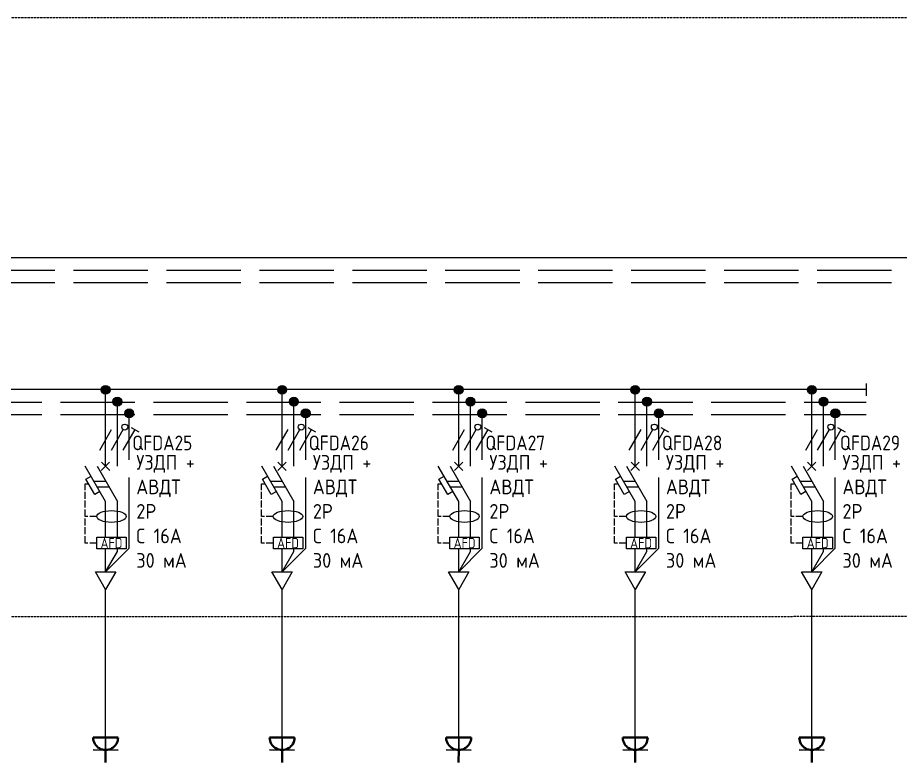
# Model space of a CAD drawing. Header units: millimetres. Extents: x -32 to 417638015, y -35 to 175284279.
# Drawn here: x 354981 to 369981, y 45111 to 57789 of the extents above; entities that cross this region are included whole.
import ezdxf
from ezdxf.enums import TextEntityAlignment as Align

# ---------------------------------------------------------------- set-up
doc = ezdxf.new("R2010")
doc.units = ezdxf.units.MM
doc.linetypes.add('ACAD_ISO02W100', pattern=[15, 12, -3])
doc.linetypes.add('DASHED2', pattern=[0.375, 0.25, -0.125])
doc.layers.add('4_Однолинейная схема', color=7, linetype='Continuous')
doc.layers.add('A-HATCH-WALL', color=7, linetype='Continuous')
doc.layers.add('ЭОМ_Розетки быт', color=5, linetype='Continuous', lineweight=30)
doc.styles.add('DS23_Isopeur', font='isocpeur.ttf')
doc.styles.add('GOST Common', font='GOST_Common.ttf', dxfattribs={"width": 0.9, "height": 350})
doc.styles.add('GOST Common ISO', font='GOST_Common.ttf', dxfattribs={"width": 0.9, "height": 2.5})

# ---------------------------------------------------------------- blocks, each defined once
blk = doc.blocks.new('*U521')
at = {"layer": '4_Однолинейная схема'}
blk.add_line((103000, 0), (0, 0), dxfattribs=at)
at = {"layer": '4_Однолинейная схема', "linetype": 'ACAD_ISO02W100', "ltscale": 100}
for p, q in [((0, -200), (103000, -200)), ((0, -400), (103000, -400))]:
    blk.add_line(p, q, dxfattribs=at)
blk = doc.blocks.new('*U1074')
at = {"lineweight": -2}
h = blk.add_hatch(color=256, dxfattribs=at)
h.dxf.hatch_style = 1
edge = h.paths.add_edge_path()
edge.add_arc((0, 0), 0.75, 0, 360)
at = {"layer": 'A-HATCH-WALL', "lineweight": -2}
h = blk.add_hatch(color=256, dxfattribs=at)
h.dxf.hatch_style = 1
edge = h.paths.add_edge_path()
edge.add_arc((2, -2), 0.75, 0, 360)
h = blk.add_hatch(color=256, dxfattribs=at)
h.dxf.hatch_style = 1
edge = h.paths.add_edge_path()
edge.add_arc((4, -4), 0.75, 0, 360)
at = {"lineweight": -2}
for points in [[(0, -13), (0, 0)], [(0, -25.05), (0, -19), (-3.46, -13)], [(-1.46, -13), (2, -19)], [(-0.73, -13.73), (0.69, -12.31)], [(0.71, -13.71), (-0.71, -12.29)], [(-0.98, -17.3), (-1.85, -17.8), (-3.35, -15.2), (-2.48, -14.7)], [(-2.02, -15.5), (-0.02, -15.5)], [(-1.44, -16.5), (0.56, -16.5)], [(0, -30.92), (0, -27.05)]]:
    blk.add_lwpolyline(points, dxfattribs=at)
at = {"linetype": 'ACAD_ISO02W100', "lineweight": -2}
for points in [[(2, -13), (2, -2)], [(4, -26.92), (4, -4)], [(2, -25.05), (2, -19)], [(0, -30.92), (4, -26.92)], [(0, -30.92), (2, -27.46), (2, -26.97)]]:
    blk.add_lwpolyline(points, dxfattribs=at)
at = {"color": 1, "lineweight": -2}
for points in [[(-1, -10.23), (1, -6.77)], [(1, -10.23), (3, -6.77)], [(3, -10.23), (5, -6.77)], [(4.35, -6.39), (5.65, -7.14)]]:
    blk.add_lwpolyline(points, dxfattribs=at)
at = {"color": 1, "linetype": 'ACAD_ISO02W100', "lineweight": -2, "ltscale": 0.1}
for points in [[(-3.5, -21.53), (-3.5, -21.53), (-3.5, -16), (-2.89, -16)], [(-1.5, -21.53), (-3.5, -21.53)], [(-1.5, -26.05), (-3.5, -26.05), (-3.5, -21.53)]]:
    blk.add_lwpolyline(points, dxfattribs=at)
at = {"lineweight": -2}
blk.add_lwpolyline([(0, -33.92), (-1.73, -30.92), (1.73, -30.92)], close=True, dxfattribs=at)
for centre in [(0, 0), (2, -2), (4, -4)]:
    blk.add_circle(centre, 0.75, dxfattribs=at)
at = {"color": 1, "lineweight": -2}
blk.add_circle((3.25, -6.33), 0.5, dxfattribs=at)
at = {"lineweight": -2}
blk.add_ellipse((1, -21.53), major_axis=(2.5, 0), ratio=0.4, dxfattribs=at)
at = {"style": 'GOST Common ISO', "width": 0.9}
blk.add_attdef('ФАЗА', text='', height=2.5, dxfattribs=at).set_placement((0, 2), align=Align.CENTER)
at = {"lineweight": -2}
blk.add_wipeout([(-1.49, -25.05), (3.5, -25.05), (3.5, -27.05), (-1.49, -27.05)], dxfattribs=at)
blk.add_lwpolyline([(3.5, -27.05), (-1.49, -27.05), (-1.49, -25.05), (3.5, -25.05)], close=True, dxfattribs=at)
at = {"lineweight": -2, "insert": (1, -26.05), "char_height": 1.75, "attachment_point": 5, "style": 'GOST Common ISO'}
blk.add_mtext_dynamic_manual_height_columns('AFD', width=4.9912, gutter_width=12.5, heights=[0], dxfattribs=at)
blk = doc.blocks.new('*U1075')
at = {"lineweight": -2}
h = blk.add_hatch(color=256, dxfattribs=at)
h.dxf.hatch_style = 1
edge = h.paths.add_edge_path()
edge.add_arc((0, 0), 0.75, 0, 360)
at = {"layer": 'A-HATCH-WALL', "lineweight": -2}
h = blk.add_hatch(color=256, dxfattribs=at)
h.dxf.hatch_style = 1
edge = h.paths.add_edge_path()
edge.add_arc((2, -2), 0.75, 0, 360)
h = blk.add_hatch(color=256, dxfattribs=at)
h.dxf.hatch_style = 1
edge = h.paths.add_edge_path()
edge.add_arc((4, -4), 0.75, 0, 360)
at = {"lineweight": -2}
for points in [[(0, -13), (0, 0)], [(0, -25.05), (0, -19), (-3.46, -13)], [(-1.46, -13), (2, -19)], [(-0.73, -13.73), (0.69, -12.31)], [(0.71, -13.71), (-0.71, -12.29)], [(-0.98, -17.3), (-1.85, -17.8), (-3.35, -15.2), (-2.48, -14.7)], [(-2.02, -15.5), (-0.02, -15.5)], [(-1.44, -16.5), (0.56, -16.5)], [(0, -30.92), (0, -27.05)]]:
    blk.add_lwpolyline(points, dxfattribs=at)
at = {"linetype": 'ACAD_ISO02W100', "lineweight": -2}
for points in [[(2, -13), (2, -2)], [(4, -26.92), (4, -4)], [(2, -25.05), (2, -19)], [(0, -30.92), (4, -26.92)], [(0, -30.92), (2, -27.46), (2, -26.97)]]:
    blk.add_lwpolyline(points, dxfattribs=at)
at = {"color": 1, "lineweight": -2}
for points in [[(-1, -10.23), (1, -6.77)], [(1, -10.23), (3, -6.77)], [(3, -10.23), (5, -6.77)], [(4.35, -6.39), (5.65, -7.14)]]:
    blk.add_lwpolyline(points, dxfattribs=at)
at = {"color": 1, "linetype": 'ACAD_ISO02W100', "lineweight": -2, "ltscale": 0.1}
for points in [[(-3.5, -21.53), (-3.5, -21.53), (-3.5, -16), (-2.89, -16)], [(-1.5, -21.53), (-3.5, -21.53)], [(-1.5, -26.05), (-3.5, -26.05), (-3.5, -21.53)]]:
    blk.add_lwpolyline(points, dxfattribs=at)
at = {"lineweight": -2}
blk.add_lwpolyline([(0, -33.92), (-1.73, -30.92), (1.73, -30.92)], close=True, dxfattribs=at)
for centre in [(0, 0), (2, -2), (4, -4)]:
    blk.add_circle(centre, 0.75, dxfattribs=at)
at = {"color": 1, "lineweight": -2}
blk.add_circle((3.25, -6.33), 0.5, dxfattribs=at)
at = {"lineweight": -2}
blk.add_ellipse((1, -21.53), major_axis=(2.5, 0), ratio=0.4, dxfattribs=at)
at = {"style": 'GOST Common ISO', "width": 0.9}
blk.add_attdef('ФАЗА', text='', height=2.5, dxfattribs=at).set_placement((0, 2), align=Align.CENTER)
at = {"lineweight": -2}
blk.add_wipeout([(-1.49, -25.05), (3.5, -25.05), (3.5, -27.05), (-1.49, -27.05)], dxfattribs=at)
blk.add_lwpolyline([(3.5, -27.05), (-1.49, -27.05), (-1.49, -25.05), (3.5, -25.05)], close=True, dxfattribs=at)
at = {"lineweight": -2, "insert": (1, -26.05), "char_height": 1.75, "attachment_point": 5, "style": 'GOST Common ISO'}
blk.add_mtext_dynamic_manual_height_columns('AFD', width=4.9912, gutter_width=12.5, heights=[0], dxfattribs=at)
blk = doc.blocks.new('*U1082')
at = {"lineweight": -2}
h = blk.add_hatch(color=256, dxfattribs=at)
h.dxf.hatch_style = 1
edge = h.paths.add_edge_path()
edge.add_arc((0, 0), 0.75, 0, 360)
at = {"layer": 'A-HATCH-WALL', "lineweight": -2}
h = blk.add_hatch(color=256, dxfattribs=at)
h.dxf.hatch_style = 1
edge = h.paths.add_edge_path()
edge.add_arc((2, -2), 0.75, 0, 360)
h = blk.add_hatch(color=256, dxfattribs=at)
h.dxf.hatch_style = 1
edge = h.paths.add_edge_path()
edge.add_arc((4, -4), 0.75, 0, 360)
at = {"lineweight": -2}
for points in [[(0, -13), (0, 0)], [(0, -25.05), (0, -19), (-3.46, -13)], [(-1.46, -13), (2, -19)], [(-0.73, -13.73), (0.69, -12.31)], [(0.71, -13.71), (-0.71, -12.29)], [(-0.98, -17.3), (-1.85, -17.8), (-3.35, -15.2), (-2.48, -14.7)], [(-2.02, -15.5), (-0.02, -15.5)], [(-1.44, -16.5), (0.56, -16.5)], [(0, -30.92), (0, -27.05)]]:
    blk.add_lwpolyline(points, dxfattribs=at)
at = {"linetype": 'ACAD_ISO02W100', "lineweight": -2}
for points in [[(2, -13), (2, -2)], [(4, -26.92), (4, -4)], [(2, -25.05), (2, -19)], [(0, -30.92), (4, -26.92)], [(0, -30.92), (2, -27.46), (2, -26.97)]]:
    blk.add_lwpolyline(points, dxfattribs=at)
at = {"color": 1, "lineweight": -2}
for points in [[(-1, -10.23), (1, -6.77)], [(1, -10.23), (3, -6.77)], [(3, -10.23), (5, -6.77)], [(4.35, -6.39), (5.65, -7.14)]]:
    blk.add_lwpolyline(points, dxfattribs=at)
at = {"color": 1, "linetype": 'ACAD_ISO02W100', "lineweight": -2, "ltscale": 0.1}
for points in [[(-3.5, -21.53), (-3.5, -21.53), (-3.5, -16), (-2.89, -16)], [(-1.5, -21.53), (-3.5, -21.53)], [(-1.5, -26.05), (-3.5, -26.05), (-3.5, -21.53)]]:
    blk.add_lwpolyline(points, dxfattribs=at)
at = {"lineweight": -2}
blk.add_lwpolyline([(0, -33.92), (-1.73, -30.92), (1.73, -30.92)], close=True, dxfattribs=at)
for centre in [(0, 0), (2, -2), (4, -4)]:
    blk.add_circle(centre, 0.75, dxfattribs=at)
at = {"color": 1, "lineweight": -2}
blk.add_circle((3.25, -6.33), 0.5, dxfattribs=at)
at = {"lineweight": -2}
blk.add_ellipse((1, -21.53), major_axis=(2.5, 0), ratio=0.4, dxfattribs=at)
at = {"style": 'GOST Common ISO', "width": 0.9}
blk.add_attdef('ФАЗА', text='', height=2.5, dxfattribs=at).set_placement((0, 2), align=Align.CENTER)
at = {"lineweight": -2}
blk.add_wipeout([(-1.49, -25.05), (3.5, -25.05), (3.5, -27.05), (-1.49, -27.05)], dxfattribs=at)
blk.add_lwpolyline([(3.5, -27.05), (-1.49, -27.05), (-1.49, -25.05), (3.5, -25.05)], close=True, dxfattribs=at)
at = {"lineweight": -2, "insert": (1, -26.05), "char_height": 1.75, "attachment_point": 5, "style": 'GOST Common ISO'}
blk.add_mtext_dynamic_manual_height_columns('AFD', width=4.9912, gutter_width=12.5, heights=[0], dxfattribs=at)
blk = doc.blocks.new('*U1083')
at = {"lineweight": -2}
h = blk.add_hatch(color=256, dxfattribs=at)
h.dxf.hatch_style = 1
edge = h.paths.add_edge_path()
edge.add_arc((0, 0), 0.75, 0, 360)
at = {"layer": 'A-HATCH-WALL', "lineweight": -2}
h = blk.add_hatch(color=256, dxfattribs=at)
h.dxf.hatch_style = 1
edge = h.paths.add_edge_path()
edge.add_arc((2, -2), 0.75, 0, 360)
h = blk.add_hatch(color=256, dxfattribs=at)
h.dxf.hatch_style = 1
edge = h.paths.add_edge_path()
edge.add_arc((4, -4), 0.75, 0, 360)
at = {"lineweight": -2}
for points in [[(0, -13), (0, 0)], [(0, -25.05), (0, -19), (-3.46, -13)], [(-1.46, -13), (2, -19)], [(-0.73, -13.73), (0.69, -12.31)], [(0.71, -13.71), (-0.71, -12.29)], [(-0.98, -17.3), (-1.85, -17.8), (-3.35, -15.2), (-2.48, -14.7)], [(-2.02, -15.5), (-0.02, -15.5)], [(-1.44, -16.5), (0.56, -16.5)], [(0, -30.92), (0, -27.05)]]:
    blk.add_lwpolyline(points, dxfattribs=at)
at = {"linetype": 'ACAD_ISO02W100', "lineweight": -2}
for points in [[(2, -13), (2, -2)], [(4, -26.92), (4, -4)], [(2, -25.05), (2, -19)], [(0, -30.92), (4, -26.92)], [(0, -30.92), (2, -27.46), (2, -26.97)]]:
    blk.add_lwpolyline(points, dxfattribs=at)
at = {"color": 1, "lineweight": -2}
for points in [[(-1, -10.23), (1, -6.77)], [(1, -10.23), (3, -6.77)], [(3, -10.23), (5, -6.77)], [(4.35, -6.39), (5.65, -7.14)]]:
    blk.add_lwpolyline(points, dxfattribs=at)
at = {"color": 1, "linetype": 'ACAD_ISO02W100', "lineweight": -2, "ltscale": 0.1}
for points in [[(-3.5, -21.53), (-3.5, -21.53), (-3.5, -16), (-2.89, -16)], [(-1.5, -21.53), (-3.5, -21.53)], [(-1.5, -26.05), (-3.5, -26.05), (-3.5, -21.53)]]:
    blk.add_lwpolyline(points, dxfattribs=at)
at = {"lineweight": -2}
blk.add_lwpolyline([(0, -33.92), (-1.73, -30.92), (1.73, -30.92)], close=True, dxfattribs=at)
for centre in [(0, 0), (2, -2), (4, -4)]:
    blk.add_circle(centre, 0.75, dxfattribs=at)
at = {"color": 1, "lineweight": -2}
blk.add_circle((3.25, -6.33), 0.5, dxfattribs=at)
at = {"lineweight": -2}
blk.add_ellipse((1, -21.53), major_axis=(2.5, 0), ratio=0.4, dxfattribs=at)
at = {"style": 'GOST Common ISO', "width": 0.9}
blk.add_attdef('ФАЗА', text='', height=2.5, dxfattribs=at).set_placement((0, 2), align=Align.CENTER)
at = {"lineweight": -2}
blk.add_wipeout([(-1.49, -25.05), (3.5, -25.05), (3.5, -27.05), (-1.49, -27.05)], dxfattribs=at)
blk.add_lwpolyline([(3.5, -27.05), (-1.49, -27.05), (-1.49, -25.05), (3.5, -25.05)], close=True, dxfattribs=at)
at = {"lineweight": -2, "insert": (1, -26.05), "char_height": 1.75, "attachment_point": 5, "style": 'GOST Common ISO'}
blk.add_mtext_dynamic_manual_height_columns('AFD', width=4.9912, gutter_width=12.5, heights=[0], dxfattribs=at)
blk = doc.blocks.new('*U1084')
at = {"lineweight": -2}
h = blk.add_hatch(color=256, dxfattribs=at)
h.dxf.hatch_style = 1
edge = h.paths.add_edge_path()
edge.add_arc((0, 0), 0.75, 0, 360)
at = {"layer": 'A-HATCH-WALL', "lineweight": -2}
h = blk.add_hatch(color=256, dxfattribs=at)
h.dxf.hatch_style = 1
edge = h.paths.add_edge_path()
edge.add_arc((2, -2), 0.75, 0, 360)
h = blk.add_hatch(color=256, dxfattribs=at)
h.dxf.hatch_style = 1
edge = h.paths.add_edge_path()
edge.add_arc((4, -4), 0.75, 0, 360)
at = {"lineweight": -2}
for points in [[(0, -13), (0, 0)], [(0, -25.05), (0, -19), (-3.46, -13)], [(-1.46, -13), (2, -19)], [(-0.73, -13.73), (0.69, -12.31)], [(0.71, -13.71), (-0.71, -12.29)], [(-0.98, -17.3), (-1.85, -17.8), (-3.35, -15.2), (-2.48, -14.7)], [(-2.02, -15.5), (-0.02, -15.5)], [(-1.44, -16.5), (0.56, -16.5)], [(0, -30.92), (0, -27.05)]]:
    blk.add_lwpolyline(points, dxfattribs=at)
at = {"linetype": 'ACAD_ISO02W100', "lineweight": -2}
for points in [[(2, -13), (2, -2)], [(4, -26.92), (4, -4)], [(2, -25.05), (2, -19)], [(0, -30.92), (4, -26.92)], [(0, -30.92), (2, -27.46), (2, -26.97)]]:
    blk.add_lwpolyline(points, dxfattribs=at)
at = {"color": 1, "lineweight": -2}
for points in [[(-1, -10.23), (1, -6.77)], [(1, -10.23), (3, -6.77)], [(3, -10.23), (5, -6.77)], [(4.35, -6.39), (5.65, -7.14)]]:
    blk.add_lwpolyline(points, dxfattribs=at)
at = {"color": 1, "linetype": 'ACAD_ISO02W100', "lineweight": -2, "ltscale": 0.1}
for points in [[(-3.5, -21.53), (-3.5, -21.53), (-3.5, -16), (-2.89, -16)], [(-1.5, -21.53), (-3.5, -21.53)], [(-1.5, -26.05), (-3.5, -26.05), (-3.5, -21.53)]]:
    blk.add_lwpolyline(points, dxfattribs=at)
at = {"lineweight": -2}
blk.add_lwpolyline([(0, -33.92), (-1.73, -30.92), (1.73, -30.92)], close=True, dxfattribs=at)
for centre in [(0, 0), (2, -2), (4, -4)]:
    blk.add_circle(centre, 0.75, dxfattribs=at)
at = {"color": 1, "lineweight": -2}
blk.add_circle((3.25, -6.33), 0.5, dxfattribs=at)
at = {"lineweight": -2}
blk.add_ellipse((1, -21.53), major_axis=(2.5, 0), ratio=0.4, dxfattribs=at)
at = {"style": 'GOST Common ISO', "width": 0.9}
blk.add_attdef('ФАЗА', text='', height=2.5, dxfattribs=at).set_placement((0, 2), align=Align.CENTER)
at = {"lineweight": -2}
blk.add_wipeout([(-1.49, -25.05), (3.5, -25.05), (3.5, -27.05), (-1.49, -27.05)], dxfattribs=at)
blk.add_lwpolyline([(3.5, -27.05), (-1.49, -27.05), (-1.49, -25.05), (3.5, -25.05)], close=True, dxfattribs=at)
at = {"lineweight": -2, "insert": (1, -26.05), "char_height": 1.75, "attachment_point": 5, "style": 'GOST Common ISO'}
blk.add_mtext_dynamic_manual_height_columns('AFD', width=4.9912, gutter_width=12.5, heights=[0], dxfattribs=at)
blk = doc.blocks.new('*U459')
at = {"layer": '4_Однолинейная схема'}
for p, q in [((25000, 0), (0, 0)), ((25000, 100), (25000, -100))]:
    blk.add_line(p, q, dxfattribs=at)
at = {"layer": '4_Однолинейная схема', "linetype": 'ACAD_ISO02W100', "ltscale": 100}
for p, q in [((0, -200), (25000, -200)), ((0, -400), (25000, -400))]:
    blk.add_line(p, q, dxfattribs=at)
blk = doc.blocks.new('*U74')
at = {"color": 0, "lineweight": 40}
for p, q in [((18, 249), (-18, -249)), ((249, -18), (499, -37))]:
    blk.add_line(p, q, dxfattribs=at)
at = {"color": 0}
for p, q in [((268, 231), (231, -268)), ((0, 0), (249, -18))]:
    blk.add_line(p, q, dxfattribs=at)
at = {"color": 0, "lineweight": 40}
blk.add_arc((0, 0), 250, 265.799, 85.799, dxfattribs=at)
at = {"color": 7, "style": 'GOST Common', "width": 0.9}
for tag, p in [('КОЛВО', (36, 425)), ('ВЫСОТА', (294, -391))]:
    blk.add_attdef(tag, p, '', height=350, dxfattribs=at)
at = {"color": 7, "linetype": 'ByBlock', "style": 'GOST Common', "width": 0.9}
blk.add_attdef('ГРУППА', text='', height=350, dxfattribs=at).set_placement((-568, 0), align=Align.RIGHT)
blk = doc.blocks.new('*U1056')
at = {"linetype": 'ByBlock', "lineweight": -2}
blk.add_lwpolyline([(0, -1), (0, 443.7)], dxfattribs=at)
at = {"layer": 'ЭОМ_Розетки быт', "color": 0, "xscale": 0.15, "yscale": 0.15, "zscale": 0.15, "rotation": 274.1958433846598}
blk.add_blockref('*U74', (0, -1), dxfattribs=at)
at = {"style": 'GOST Common ISO'}
for tag, p in [('ТРАССА', (-0.3, 0)), ('1_СТРОКА', (4.4, 0)), ('2_СТРОКА', (9.2, 0)), ('3_СТРОКА', (13.9, 0)), ('4_СТРОКА', (18.4, -0.2))]:
    blk.add_attdef(tag, p, '', height=2.5, rotation=90, dxfattribs=at)
blk = doc.blocks.new('*U1057')
at = {"linetype": 'ByBlock', "lineweight": -2}
blk.add_lwpolyline([(0, -1), (0, 443.7)], dxfattribs=at)
at = {"layer": 'ЭОМ_Розетки быт', "color": 0, "xscale": 0.15, "yscale": 0.15, "zscale": 0.15, "rotation": 274.1958433846598}
blk.add_blockref('*U74', (0, -1), dxfattribs=at)
at = {"style": 'GOST Common ISO'}
for tag, p in [('ТРАССА', (-0.3, 0)), ('1_СТРОКА', (4.4, 0)), ('2_СТРОКА', (9.2, 0)), ('3_СТРОКА', (13.9, 0)), ('4_СТРОКА', (18.4, -0.2))]:
    blk.add_attdef(tag, p, '', height=2.5, rotation=90, dxfattribs=at)
blk = doc.blocks.new('*U1042')
at = {"linetype": 'ByBlock', "lineweight": -2}
blk.add_lwpolyline([(0, -1), (0, 443.7)], dxfattribs=at)
at = {"layer": 'ЭОМ_Розетки быт', "color": 0, "xscale": 0.15, "yscale": 0.15, "zscale": 0.15, "rotation": 274.1958433846598}
blk.add_blockref('*U74', (0, -1), dxfattribs=at)
at = {"style": 'GOST Common ISO'}
for tag, p in [('ТРАССА', (-0.3, 0)), ('1_СТРОКА', (4.4, 0)), ('2_СТРОКА', (9.2, 0)), ('3_СТРОКА', (13.9, 0)), ('4_СТРОКА', (18.4, -0.2))]:
    blk.add_attdef(tag, p, '', height=2.5, rotation=90, dxfattribs=at)
blk = doc.blocks.new('*U1043')
at = {"linetype": 'ByBlock', "lineweight": -2}
blk.add_lwpolyline([(0, -1), (0, 443.7)], dxfattribs=at)
at = {"layer": 'ЭОМ_Розетки быт', "color": 0, "xscale": 0.15, "yscale": 0.15, "zscale": 0.15, "rotation": 274.1958433846598}
blk.add_blockref('*U74', (0, -1), dxfattribs=at)
at = {"style": 'GOST Common ISO'}
for tag, p in [('ТРАССА', (-0.3, 0)), ('1_СТРОКА', (4.4, 0)), ('2_СТРОКА', (9.2, 0)), ('3_СТРОКА', (13.9, 0)), ('4_СТРОКА', (18.4, -0.2))]:
    blk.add_attdef(tag, p, '', height=2.5, rotation=90, dxfattribs=at)
blk = doc.blocks.new('*U1044')
at = {"linetype": 'ByBlock', "lineweight": -2}
blk.add_lwpolyline([(0, -1), (0, 443.7)], dxfattribs=at)
at = {"layer": 'ЭОМ_Розетки быт', "color": 0, "xscale": 0.15, "yscale": 0.15, "zscale": 0.15, "rotation": 274.1958433846598}
blk.add_blockref('*U74', (0, -1), dxfattribs=at)
at = {"style": 'GOST Common ISO'}
for tag, p in [('ТРАССА', (-0.3, 0)), ('1_СТРОКА', (4.4, 0)), ('2_СТРОКА', (9.2, 0)), ('3_СТРОКА', (13.9, 0)), ('4_СТРОКА', (18.4, -0.2))]:
    blk.add_attdef(tag, p, '', height=2.5, rotation=90, dxfattribs=at)

msp = doc.modelspace()

# ---------------------------------------------------------------- linework, layer by layer
at = {"linetype": 'DASHED2'}
msp.add_lwpolyline([(278691, 47585), (278691, 57789), (392128, 57789), (392125, 47610)], close=True, dxfattribs=at)

# ---------------------------------------------------------------- block references
at = {"layer": '4_Однолинейная схема', "color": 0, "xscale": 1.05321876077635, "yscale": 1.05321876077635, "zscale": 1.05321876077635}
msp.add_blockref('*U521', (280098, 53705), dxfattribs=at)

# ---------------------------------------------------------------- next in the draw order: block references
at = {"xscale": 100, "yscale": 100, "zscale": 100}
for name, p in [('*U1074', (356476, 51461)), ('*U1075', (359476, 51461)), ('*U1082', (362476, 51461)), ('*U1083', (365476, 51461)), ('*U1084', (368476, 51461))]:
    msp.add_blockref(name, p, dxfattribs=at)

# ---------------------------------------------------------------- next in the draw order: block references
at = {"color": 1, "xscale": 5.664893170372438, "yscale": 5.664893170372438, "zscale": 5.664893170372438}
for name, p in [('*U1056', (356476, 45556)), ('*U1057', (359476, 45556)), ('*U1042', (362476, 45556)), ('*U1043', (365476, 45556)), ('*U1044', (368476, 45556))]:
    msp.add_blockref(name, p, dxfattribs=at)
at = {"layer": '4_Однолинейная схема', "color": 0, "xscale": 1.05321876077635, "yscale": 1.05321876077635, "zscale": 1.05321876077635}
msp.add_blockref('*U459', (343071, 51464), dxfattribs=at)

# ---------------------------------------------------------------- next in the draw order: texts
at = {"char_height": 250, "attachment_point": 1}
for s, insert, width, style in [('QFDA25', (356928, 50684), 849.79, 'GOST Common'), ('QFDA26', (359928, 50684), 849.79, 'GOST Common'), ('QFDA27', (362928, 50684), 849.79, 'GOST Common'), ('QFDA28', (365928, 50684), 849.79, 'GOST Common'), ('QFDA29', (368954, 50684), 849.79, 'GOST Common'), ('{\\W0.9;УЗДП + АВДТ\\P2Р\\PС 16А\\P30 мА}', (356998, 50353), 1244.38, 'DS23_Isopeur'), ('{\\W0.9;УЗДП + АВДТ\\P2Р\\PС 16А\\P30 мА}', (359998, 50353), 1244.38, 'DS23_Isopeur'), ('{\\W0.9;УЗДП + АВДТ\\P2Р\\PС 16А\\P30 мА}', (362998, 50353), 1244.38, 'DS23_Isopeur'), ('{\\W0.9;УЗДП + АВДТ\\P2Р\\PС 16А\\P30 мА}', (365998, 50353), 1244.38, 'DS23_Isopeur'), ('{\\W0.9;УЗДП + АВДТ\\P2Р\\PС 16А\\P30 мА}', (368998, 50353), 1244.38, 'DS23_Isopeur')]:
    msp.add_mtext(s, dxfattribs=dict(at, insert=insert, width=width, style=style))

doc.saveas('drawing.dxf')
